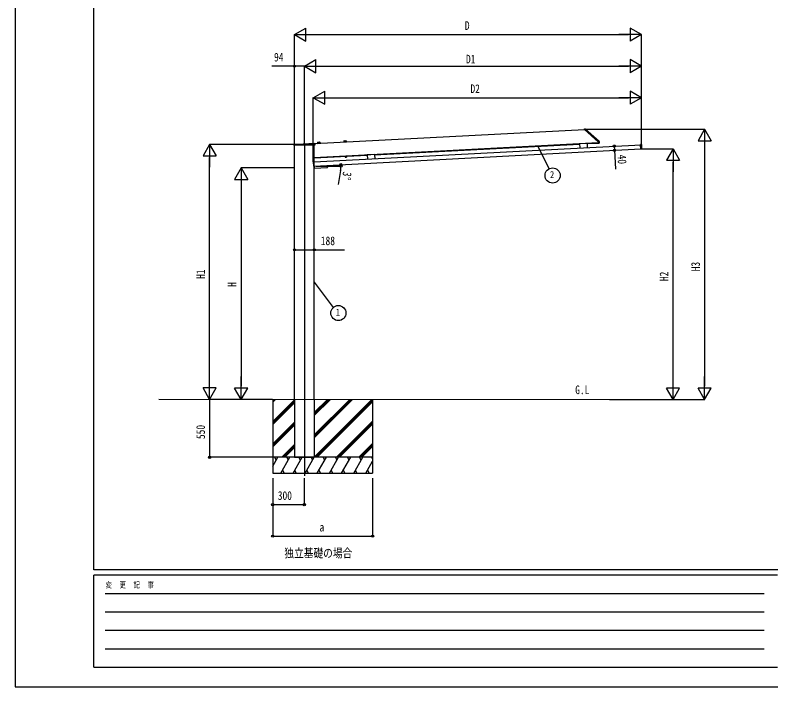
# Model space of a CAD drawing. Units: millimetres, scale not verified. Extents: x -10512 to 10512, y -7425 to 7425.
# Drawn here: x -10512 to -3325, y -7425 to -1040 of the extents above; entities that cross this region are included whole.
import ezdxf
from ezdxf.enums import TextEntityAlignment as Align

# ---------------------------------------------------------------- set-up
doc = ezdxf.new("R2010")
doc.units = ezdxf.units.MM
doc.header["$LTSCALE"] = 30
for name, color, linetype in [('0-2_USER1', 3, 'Continuous'), ('0-3_YKK_12', 2, 'Continuous'), ('0-5_YKK_A1', 4, 'Continuous'), ('0-6_YKK_D', 6, 'Continuous'), ('0-7_YKK_ZWAK', 7, 'Continuous')]:
    doc.layers.add(name, color=color, linetype=linetype)
doc.styles.add('ＭＳ ゴシック', font='')
doc.styles.get('ＭＳ ゴシック').set_extended_font_data('MS Gothic')

msp = doc.modelspace()

# ---------------------------------------------------------------- linework, layer by layer
at = {"layer": '0-3_YKK_12'}
msp.add_line((-7761.55, -2267), (-7761.55, -5419.98), dxfattribs=at)
at = {"layer": '0-5_YKK_A1'}
for p, q in [((-7664.27, -2259.96), (-5096.5, -2125.39)), ((-5096.68, -2121.9), (-5089.08, -2121.96)), ((-5096.66, -2122.37), (-5096.68, -2121.9)), ((-5096.66, -2122.37), (-5096.36, -2127.99)), ((-5096.2, -2128.34), (-4966.71, -2244.93)), ((-5086.44, -2122.99), (-4958.58, -2238.12)), ((-7861.11, -2274.33), (-7861.04, -2266.48)), ((-7860.61, -2274.33), (-7861.11, -2274.33)), ((-7663.14, -2274.33), (-7860.61, -2274.33)), ((-7860.04, -2265.49), (-7664.53, -2265.49)), ((-7855.55, -4692.5), (-7855.55, -2274.33)), ((-7827.8, -2265.42), (-7665.56, -2256.92)), ((-7669.89, -2434.49), (-4557.62, -2271.38)), ((-7668.85, -2434.44), (-7668.85, -2274.33)), ((-7667.55, -2392.31), (-4966.26, -2250.74)), ((-7667.55, -2434.37), (-7667.55, -2274.33)), ((-7664.52, -2257.8), (-7663.54, -2266.38)), ((-7663.54, -2266.38), (-7663.54, -2266.4)), ((-7663.54, -2266.4), (-7662.63, -2274.33)), ((-7662.63, -2274.33), (-7663.14, -2274.33)), ((-7636.52, -2256.57), (-7636.53, -2258.1)), ((-7636.53, -2258.1), (-7612.56, -2256.85)), ((-7636.53, -2258.1), (-7612.56, -2256.85)), ((-7636.51, -2258.5), (-7636.53, -2258.1)), ((-7636.51, -2258.5), (-7612.54, -2257.25)), ((-7636.04, -2256.08), (-7613.26, -2254.88)), ((-7635.46, -2249.35), (-7635.52, -2256.05)), ((-7632.62, -2246.38), (-7617.68, -2245.6)), ((-7614.55, -2248.26), (-7613.79, -2254.91)), ((-7612.74, -2255.32), (-7612.56, -2256.85)), ((-7612.54, -2257.25), (-7612.56, -2256.85)), ((-7386.86, -2243.49), (-7386.87, -2245.02)), ((-7386.87, -2245.02), (-7362.91, -2243.76)), ((-7386.87, -2245.02), (-7362.91, -2243.76)), ((-7386.85, -2245.42), (-7386.87, -2245.02)), ((-7386.85, -2245.42), (-7362.89, -2244.16)), ((-7386.39, -2242.99), (-7363.6, -2241.8)), ((-7385.8, -2236.27), (-7385.86, -2242.96)), ((-7382.96, -2233.3), (-7368.03, -2232.52)), ((-7364.89, -2235.17), (-7364.13, -2241.83)), ((-7363.08, -2242.24), (-7362.91, -2243.76)), ((-7362.89, -2244.16), (-7362.91, -2243.76)), ((-7093.82, -2367.25), (-5144.25, -2265.08)), ((-5073.48, -2258.87), (-5144.38, -2262.58)), ((-5144.38, -2262.58), (-5142.32, -2302.03)), ((-5073.48, -2258.87), (-5071.41, -2298.31)), ((-5073.35, -2261.36), (-4966, -2255.74)), ((-4966.55, -2245.27), (-4966.46, -2246.88)), ((-4966.41, -2247.81), (-4966.46, -2246.88)), ((-4966.41, -2247.81), (-4958.78, -2247.88)), ((-4966.39, -2248.31), (-4966.41, -2247.81)), ((-4966.39, -2248.31), (-4966, -2255.74)), ((-4966, -2255.74), (-4958.39, -2255.34)), ((-4958.78, -2247.88), (-4957.37, -2247.89)), ((-4957.26, -2240.88), (-4956.94, -2246.96)), ((-4956.94, -2246.96), (-4956.87, -2248.37)), ((-4569.47, -2272.01), (-4564.3, -2271.73)), ((-4563.18, -2270.3), (-4564.38, -2270.36)), ((-4564.36, -2270.71), (-4564.38, -2270.36)), ((-4564.38, -2270.36), (-4564.38, -2270.36)), ((-4564.33, -2271.21), (-4564.36, -2270.71)), ((-4562.18, -2312.23), (-4564.33, -2271.21)), ((-4563.18, -2270.3), (-4563.18, -2270.3)), ((-4562.58, -2270.16), (-4556.69, -2269.85)), ((-4556.17, -2270.32), (-4553.97, -2312.26)), ((-7667.8, -2474.44), (-4562.21, -2311.68)), ((-7667.29, -2397.3), (-7164.72, -2370.97)), ((-7093.95, -2364.75), (-7164.85, -2368.47)), ((-7164.85, -2368.47), (-7162.78, -2407.92)), ((-7093.95, -2364.75), (-7091.88, -2404.2)), ((-4562.16, -2312.73), (-4562.18, -2312.23)), ((-4562.16, -2312.73), (-4562.14, -2313.08)), ((-4562.14, -2313.08), (-4560.94, -2313.02)), ((-4562.14, -2313.08), (-4562.14, -2313.08)), ((-4560.94, -2313.02), (-4560.94, -2313.02)), ((-4554.44, -2312.79), (-4560.33, -2313.1)), ((-7678.13, -2433.93), (-7675.94, -2475.88)), ((-7671.77, -2433.1), (-7677.66, -2433.41)), ((-7671.16, -2433.18), (-7669.97, -2433.12)), ((-7671.16, -2433.18), (-7671.16, -2433.18)), ((-7669.95, -2433.47), (-7669.97, -2433.12)), ((-7669.97, -2433.12), (-7669.97, -2433.12)), ((-7669.92, -2433.97), (-7669.95, -2433.47)), ((-7667.77, -2474.99), (-7669.92, -2433.97)), ((-7667.29, -2397.3), (-7667.55, -2392.35)), ((-7360.04, -2384.41), (-7375.03, -2385.19)), ((-7375.03, -2385.19), (-7374.77, -2390.1)), ((-7373.74, -2390.63), (-7374.77, -2390.1)), ((-7374.57, -2385.17), (-7374.66, -2383.57)), ((-7360.75, -2389.95), (-7373.74, -2390.63)), ((-7371.28, -2385), (-7371.02, -2389.91)), ((-7363.78, -2384.6), (-7363.53, -2389.52)), ((-7360.75, -2389.95), (-7359.78, -2389.32)), ((-7360.58, -2382.83), (-7360.49, -2384.43)), ((-7360.04, -2384.41), (-7359.78, -2389.32)), ((-7675.41, -2476.35), (-7669.52, -2476.04)), ((-7669.41, -2476.02), (-7668.52, -2493)), ((-7667.73, -2475.84), (-7668.93, -2475.9)), ((-7668.93, -2475.9), (-7668.93, -2475.9)), ((-7668.85, -4692.5), (-7668.85, -2475.9)), ((-7668.85, -2492.5), (-7668.55, -2492.5)), ((-7667.75, -2475.49), (-7667.77, -2474.99)), ((-7667.75, -2475.49), (-7667.73, -2475.84)), ((-7667.73, -2475.84), (-7667.73, -2475.84)), ((-7667.55, -4692.5), (-7667.55, -2493.95)), ((-7667.47, -2493.95), (-7543.14, -2487.43)), ((-7543.17, -2467.91), (-7542.2, -2486.38)), ((-9145.95, -4690.69), (-4859.14, -4692.5)), ((-8062.45, -4692.5), (-8062.45, -5392.5)), ((-8062.45, -4719.88), (-8035.07, -4692.5)), ((-8062.45, -4705.74), (-8049.21, -4692.5)), ((-8062.45, -4903.73), (-7856.45, -4697.73)), ((-8062.45, -4917.87), (-7856.45, -4711.87)), ((-8062.45, -4932.01), (-7856.45, -4726.01)), ((-7855.55, -4692.5), (-7855.55, -5242.5)), ((-7668.85, -4692.5), (-7668.85, -5242.5)), ((-7668.59, -5242.5), (-7118.59, -4692.5)), ((-7668.45, -5058.51), (-7302.44, -4692.5)), ((-7668.45, -5030.23), (-7330.72, -4692.5)), ((-7668.45, -5044.37), (-7316.58, -4692.5)), ((-7668.45, -4846.38), (-7514.57, -4692.5)), ((-7668.45, -4832.24), (-7528.71, -4692.5)), ((-7668.45, -4818.1), (-7542.85, -4692.5)), ((-7654.45, -5242.5), (-7112.45, -4700.51)), ((-7640.31, -5242.5), (-7112.45, -4714.65)), ((-7112.45, -4692.5), (-7112.45, -5392.5)), ((-8062.45, -5115.86), (-7856.45, -4909.86)), ((-8062.45, -5130), (-7856.45, -4924)), ((-8062.45, -5144.15), (-7856.45, -4938.15)), ((-7456.46, -5242.5), (-7112.45, -4898.49)), ((-7442.32, -5242.5), (-7112.45, -4912.64)), ((-7428.17, -5242.5), (-7112.45, -4926.78)), ((-7976.96, -5242.5), (-7856.45, -5121.99)), ((-7962.82, -5242.5), (-7856.45, -5136.14)), ((-7948.67, -5242.5), (-7856.45, -5150.28)), ((-7244.33, -5242.5), (-7112.45, -5110.63)), ((-7230.18, -5242.5), (-7112.45, -5124.77)), ((-7216.04, -5242.5), (-7112.45, -5138.91)), ((-7112.45, -5242.5), (-8062.45, -5242.5)), ((-8062.45, -5326.33), (-8014.05, -5242.5)), ((-8029.05, -5268.48), (-8044.05, -5242.5)), ((-7985.18, -5392.5), (-7898.58, -5242.5)), ((-7913.58, -5268.48), (-7928.58, -5242.5)), ((-7869.71, -5392.5), (-7783.11, -5242.5)), ((-7855.55, -5242.5), (-7668.85, -5242.5)), ((-7798.11, -5268.48), (-7813.11, -5242.5)), ((-7754.24, -5392.5), (-7667.64, -5242.5)), ((-7682.64, -5268.48), (-7697.64, -5242.5)), ((-7638.77, -5392.5), (-7552.17, -5242.5)), ((-7567.17, -5268.48), (-7582.17, -5242.5)), ((-7523.3, -5392.5), (-7436.7, -5242.5)), ((-7466.7, -5242.5), (-7451.7, -5268.48)), ((-7407.83, -5392.5), (-7321.23, -5242.5)), ((-7336.23, -5268.48), (-7351.23, -5242.5)), ((-7292.36, -5392.5), (-7205.76, -5242.5)), ((-7220.76, -5268.48), (-7235.76, -5242.5)), ((-7112.45, -5256.08), (-7120.29, -5242.5)), ((-7176.89, -5392.5), (-7112.45, -5280.88)), ((-7970.19, -5366.52), (-7955.19, -5392.5)), ((-7854.71, -5366.52), (-7839.71, -5392.5)), ((-7739.24, -5366.52), (-7724.25, -5392.5)), ((-7623.77, -5366.52), (-7608.78, -5392.5)), ((-7508.3, -5366.52), (-7493.31, -5392.5)), ((-7392.83, -5366.52), (-7377.84, -5392.5)), ((-7277.36, -5366.52), (-7262.37, -5392.5)), ((-7161.89, -5366.52), (-7146.89, -5392.5)), ((-8062.45, -5392.5), (-7112.45, -5392.5))]:
    msp.add_line(p, q, dxfattribs=at)
msp.add_lwpolyline([(-4956.87, -2248.37), (-4956.51, -2255.24), (-4958.39, -2255.34)], dxfattribs=at)
msp.add_lwpolyline([(-7376.19, -2382.05), (-7359.21, -2381.16), (-7359.13, -2382.76), (-7376.1, -2383.65)], close=True, dxfattribs=at)
for centre, radius, start, end in [((-5095.86, -2127.96), 0.5, 183, 228), ((-5089.12, -2125.96), 4, 48, 89.5), ((-7860.04, -2266.49), 1, 90, 176.5048), ((-7860.04, -2266.49), 1, 176.5048, 179.5), ((-7830.42, -2215.49), 50, 270, 273.00032), ((-7665.51, -2257.92), 1, 6.5, 93.00032), ((-7664.53, -2266.49), 1, 6.5, 90), ((-7636.02, -2256.58), 0.5, 93, 179.5), ((-7632.46, -2249.38), 3, 93, 179.5), ((-7617.53, -2248.6), 3, 6.5, 93), ((-7613.24, -2255.38), 0.5, 6.5, 93), ((-7386.36, -2243.49), 0.5, 93, 179.5), ((-7382.8, -2236.3), 3, 93, 179.5), ((-7367.87, -2235.51), 3, 6.5, 93), ((-7363.58, -2242.3), 0.5, 6.5, 93), ((-4967.04, -2245.3), 0.5, 3, 48), ((-4961.26, -2241.09), 4, 3, 48), ((-4957.37, -2248.39), 0.5, 3, 89.5), ((-4563.14, -2267.43), 2.86, 272.73957, 279.49104), ((-4560.62, -2317.29), 4.28, 87.31821, 94.21342), ((-7671.51, -2430.33), 2.86, 266.50896, 273.26043), ((-7373.04, -2387.27), 3.32, 238.61575, 307.38425), ((-7367.89, -2377.89), 12.42, 255.41205, 290.58795), ((-7361.8, -2386.68), 3.32, 238.61575, 307.38425), ((-7668.79, -2480.18), 4.28, 91.78658, 98.68179), ((-7667.53, -2492.95), 1, 183, 273), ((-7543.2, -2486.43), 1, 273, 3)]:
    msp.add_arc(centre, radius, start, end, dxfattribs=at)
for centre, major_axis, ratio, start_param, end_param in [((-4563.18, -2270.26), (0.599, 0.031), 0.061163, 4.712389, 5.0226887), ((-4562.57, -2270.46), (0.016, -0.3), 0.998135, 3.1415927, 3.9550709), ((-4556.67, -2270.35), (0.336, 0.373), 0.99628, 5.4996506, 7.06672), ((-4560.35, -2312.8), (0.016, -0.3), 0.998135, 5.4698366, 6.2831853), ((-4554.47, -2312.29), (0.373, -0.336), 0.99628, 5.4996506, 7.06672), ((-7677.63, -2433.91), (-0.373, 0.336), 0.99628, 5.4996506, 7.06672), ((-7671.75, -2433.4), (0.016, -0.3), 0.998135, 2.3281144, 3.1415927), ((-7671.17, -2433.14), (-0.599, -0.031), 0.061163, 1.2604966, 1.5707963), ((-7675.44, -2475.85), (-0.336, -0.373), 0.99628, 5.4996506, 7.06672), ((-7669.54, -2475.74), (0.016, -0.3), 0.998135, 0, 0.8133487)]:
    msp.add_ellipse(centre, major_axis=major_axis, ratio=ratio, start_param=start_param, end_param=end_param, dxfattribs=at)
at = {"layer": '0-6_YKK_D'}
for p, q in [((-7855.55, -1224.97), (-7747.3, -1162.47)), ((-7747.3, -1287.47), (-7747.3, -1162.47)), ((-4555.55, -1224.97), (-4663.8, -1162.47)), ((-4663.8, -1162.47), (-4663.8, -1287.47)), ((-7855.55, -2268.5), (-7855.55, -1223.97)), ((-7855.55, -1224.97), (-7747.3, -1287.47)), ((-7855.55, -1224.97), (-7639.04, -1224.97)), ((-7730.55, -1224.97), (-4680.55, -1224.97)), ((-4555.55, -1224.97), (-4772.06, -1224.97)), ((-4555.55, -1224.97), (-4663.8, -1287.47)), ((-4555.55, -2309.86), (-4555.55, -1223.97)), ((-7761.55, -1524.97), (-7653.3, -1462.47)), ((-7653.3, -1587.47), (-7653.3, -1462.47)), ((-4555.55, -1524.97), (-4663.8, -1462.47)), ((-4663.8, -1462.47), (-4663.8, -1587.47)), ((-7855.55, -2268.5), (-7855.55, -1523.97)), ((-7761.55, -2266), (-7761.55, -1523.97)), ((-7761.55, -2266), (-7761.55, -1523.97)), ((-7761.55, -1524.97), (-7653.3, -1587.47)), ((-7761.55, -1524.97), (-7545.04, -1524.97)), ((-7636.55, -1524.97), (-4680.55, -1524.97)), ((-4555.55, -1524.97), (-4772.06, -1524.97)), ((-4555.55, -1524.97), (-4663.8, -1587.47)), ((-4555.55, -2309.86), (-4555.55, -1523.97)), ((-7676.55, -1824.97), (-7568.3, -1762.47)), ((-7568.3, -1887.47), (-7568.3, -1762.47)), ((-4555.55, -1824.97), (-4663.8, -1762.47)), ((-4663.8, -1762.47), (-4663.8, -1887.47)), ((-7676.55, -2434.34), (-7676.55, -1823.97)), ((-7676.55, -1824.97), (-7568.3, -1887.47)), ((-7676.55, -1824.97), (-7460.05, -1824.97)), ((-7551.55, -1824.97), (-4680.55, -1824.97)), ((-4555.55, -1824.97), (-4772.06, -1824.97)), ((-4555.55, -1824.97), (-4663.8, -1887.47)), ((-4555.55, -2309.86), (-4555.55, -1823.97)), ((-5087.51, -2124.97), (-3954.55, -2124.97)), ((-3955.55, -2124.97), (-4018.05, -2233.22)), ((-3955.55, -2124.97), (-3893.05, -2233.22)), ((-3955.55, -2124.97), (-3955.55, -2341.47)), ((-8662.45, -2269.5), (-8724.95, -2377.75)), ((-7856.55, -2269.5), (-8663.45, -2269.5)), ((-8662.45, -2269.5), (-8599.95, -2377.75)), ((-8662.45, -2269.5), (-8662.45, -2486.01)), ((-5543.18, -2280.98), (-5433.29, -2499.27)), ((-4827.08, -2285.51), (-4813.66, -2284.8)), ((-4018.05, -2233.22), (-3893.05, -2233.22)), ((-3955.55, -2249.97), (-3955.55, -4567.5)), ((-4828.33, -2325.63), (-4811.57, -2324.75)), ((-4555.02, -2311.36), (-4254.55, -2311.36)), ((-4255.55, -2311.36), (-4318.05, -2419.61)), ((-4255.55, -2311.36), (-4193.05, -2419.61)), ((-4255.55, -2311.36), (-4255.55, -2527.86)), ((-8724.95, -2377.75), (-8599.95, -2377.75)), ((-8662.45, -4567.17), (-8662.45, -2394.5)), ((-4318.05, -2419.61), (-4193.05, -2419.61)), ((-4255.55, -4567.5), (-4255.55, -2436.36)), ((-8362.45, -2492.5), (-8424.95, -2600.75)), ((-7856.55, -2492.5), (-8363.45, -2492.5)), ((-8362.45, -2492.5), (-8299.95, -2600.75)), ((-8362.45, -2492.5), (-8362.45, -2709.01)), ((-7650.7, -2474.53), (-7413.15, -2474.53)), ((-7417.68, -2516.88), (-7440.12, -2650.34)), ((-8424.95, -2600.75), (-8299.95, -2600.75)), ((-8362.45, -2617.5), (-8362.45, -4567.5)), ((-7668.85, -3577.66), (-7489.06, -3820.3)), ((-8662.45, -4692.17), (-8662.45, -4475.66)), ((-8362.45, -4692.5), (-8362.45, -4475.99)), ((-4255.55, -4692.5), (-4255.55, -4475.99)), ((-3955.55, -4692.5), (-3955.55, -4475.99)), ((-8662.45, -4692.17), (-8724.95, -4583.91)), ((-8599.95, -4583.91), (-8724.95, -4583.91)), ((-8662.45, -4692.17), (-8599.95, -4583.91)), ((-8362.45, -4692.5), (-8424.95, -4584.25)), ((-8299.95, -4584.25), (-8424.95, -4584.25)), ((-8362.45, -4692.5), (-8299.95, -4584.25)), ((-4255.55, -4692.5), (-4318.05, -4584.25)), ((-4193.05, -4584.25), (-4318.05, -4584.25)), ((-4255.55, -4692.5), (-4193.05, -4584.25)), ((-3955.55, -4692.5), (-4018.05, -4584.25)), ((-3893.05, -4584.25), (-4018.05, -4584.25)), ((-3955.55, -4692.5), (-3893.05, -4584.25)), ((-8261.87, -4692.17), (-8663.45, -4692.17)), ((-8064.45, -4692.5), (-8663.45, -4692.5)), ((-8662.45, -4692.5), (-8662.45, -5242.5)), ((-4858.14, -4692.5), (-4254.55, -4692.5)), ((-4857.14, -4692.5), (-3954.55, -4692.5)), ((-8063.45, -5242.5), (-8663.45, -5242.5)), ((-8062.45, -5442.5), (-8062.45, -5693.5)), ((-8062.45, -5442.5), (-8062.45, -5993.5)), ((-7762.45, -5442.5), (-7762.45, -5693.5)), ((-7112.45, -5442.5), (-7112.45, -5993.5)), ((-8062.45, -5692.5), (-7762.45, -5692.5)), ((-8062.45, -5992.5), (-7112.45, -5992.5))]:
    msp.add_line(p, q, dxfattribs=at)
for points in [[(-7761.55, -1524.97), (-7855.55, -1524.97), (-8070.05, -1524.97)], [(-4814.66, -2284.86), (-4812.56, -2324.8), (-4803.26, -2502.39)], [(-7855.55, -3270.82), (-7667.55, -3270.82), (-7381.05, -3270.82)]]:
    msp.add_lwpolyline(points, dxfattribs=at)
for centre, radius in [((-7855.55, -1524.97), 10.62), ((-4814.66, -2284.86), 10.62), ((-4812.56, -2324.8), 10.62), ((-7414.5, -2461.16), 10.62), ((-7414.15, -2474.53), 10.62), ((-5400.92, -2563.58), 72), ((-7855.55, -3270.82), 10.62), ((-7667.55, -3270.82), 10.62), ((-7438.33, -3871.4), 72), ((-8662.45, -5242.5), 10.62), ((-8062.45, -5692.5), 10.62), ((-7762.45, -5692.5), 10.62), ((-8062.45, -5992.5), 10.62), ((-7112.45, -5992.5), 10.62)]:
    msp.add_circle(centre, radius, dxfattribs=at)
for start, end in [(350.45481, 0), (0, 3)]:
    msp.add_arc((-7669.55, -2474.53), 255.41, start, end, dxfattribs=at)
at = {"layer": '0-7_YKK_ZWAK'}
for p, q in [((-9762.45, -6312.5), (-9762.45, 6937.5)), ((9737.55, -6312.5), (-9762.45, -6312.5)), ((-3262.45, -6362.5), (-9762.45, -6362.5)), ((-9762.45, -7237.5), (-9762.45, -6362.5)), ((-9656.2, -6537.5), (-3387.45, -6537.5)), ((-9656.2, -6712.5), (-3387.45, -6712.5)), ((-9656.2, -6887.5), (-3387.45, -6887.5)), ((-9656.2, -7062.5), (-3387.45, -7062.5)), ((-9762.45, -7237.5), (-3262.45, -7237.5))]:
    msp.add_line(p, q, dxfattribs=at)
msp.add_lwpolyline([(-10512.5, -7425), (10512.5, -7425), (10512.5, 7425), (-10512.5, 7425)], close=True, dxfattribs=at)

# ---------------------------------------------------------------- texts
at = {"layer": '0-2_USER1', "style": 'ＭＳ ゴシック', "width": 0.8}
for s, p in [('G.L', (-5185.95, -4667.19)), ('独立基礎の場合', (-7952.44, -6220))]:
    msp.add_text(s, height=82.48, dxfattribs=at).set_placement(p, align=Align.BOTTOM_LEFT)
at = {"layer": '0-6_YKK_D', "style": 'ＭＳ ゴシック', "width": 0.8}
for s, height, p in [('D', 82.48, (-6235.55, -1204.97)), ('94', 82.48, (-8050.05, -1504.97)), ('D1', 82.48, (-6224.55, -1523.3)), ('D2', 82.48, (-6182.05, -1804.97)), ('2', 65.98, (-5424.92, -2608.58)), ('188', 82.48, (-7605.05, -3250.82)), ('1', 65.98, (-7462.33, -3916.4)), ('300', 82.48, (-8014.45, -5672.5)), ('a', 82.48, (-7617.45, -5972.5))]:
    msp.add_text(s, height=height, dxfattribs=at).set_placement(p, align=Align.BOTTOM_LEFT)
for s, rotation, p in [('40', 273, (-4808.59, -2368.82)), ('3°', 260.455, (-7416.31, -2518.8)), ('H3', 90, (-3975.55, -3474.73)), ('H1', 90, (-8682.45, -3546.83)), ('H2', 90, (-4275.55, -3567.93)), ('H', 90, (-8382.45, -3622.5)), ('550', 90, (-8682.45, -5069.5))]:
    msp.add_text(s, height=82.48, rotation=rotation, dxfattribs=at).set_placement(p, align=Align.BOTTOM_LEFT)
at = {"layer": '0-7_YKK_ZWAK', "style": 'ＭＳ ゴシック', "width": 0.8}
msp.add_text('変  更  記  事', height=54.99, dxfattribs=at).set_placement((-9653.28, -6500), align=Align.BOTTOM_LEFT)

doc.saveas('drawing.dxf')
